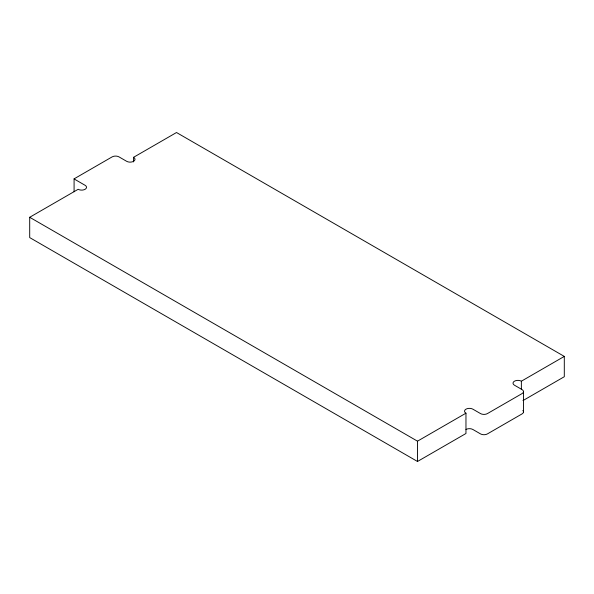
<?xml version="1.0" encoding="UTF-8"?>
<svg xmlns="http://www.w3.org/2000/svg" width="594" height="594" viewBox="0 0 594 594"><rect width="100%" height="100%" fill="white"/><g stroke="black" fill="none" stroke-linecap="round" stroke-linejoin="round"><path stroke-width="0.89" d="M74.087 191.78L74.087 178.861L112.103 156.905A4.893 2.829 0 0 1 119.03 156.905L126.648 161.308A4.893 2.829 0 0 0 133.576 161.308A4.893 2.829 0 0 0 133.576 157.306L176.507 132.521L564.3 356.407L564.3 376.722L522.958 400.594M564.3 356.407L521.369 381.2A4.893 2.829 0 0 0 514.441 381.2A4.893 2.829 0 0 0 514.441 385.194L522.059 389.597A4.893 2.829 0 0 1 522.059 393.592L487.436 413.58A4.893 2.829 0 0 1 480.509 413.58L472.891 409.184A4.893 2.829 0 0 0 465.963 409.184A4.893 2.829 0 0 0 465.963 413.186L465.963 433.494L417.493 461.479L29.7 237.593L29.7 217.278L78.17 189.293A4.893 2.829 0 0 0 85.098 189.293A4.893 2.829 0 0 0 85.098 185.298L74.71 179.299A4.893 2.829 0 0 1 74.087 178.861M29.7 217.278L417.493 441.171L465.963 413.186M523.492 391.594L523.492 411.902M521.369 381.2L521.369 389.508M417.493 441.171L417.493 461.479M133.576 157.306L133.576 161.924M465.963 429.492A4.893 2.829 0 0 1 472.891 429.492L480.509 433.895A4.893 2.829 0 0 0 487.436 433.895L522.059 413.899A4.893 2.829 0 0 0 522.839 410.491"/></g></svg>
